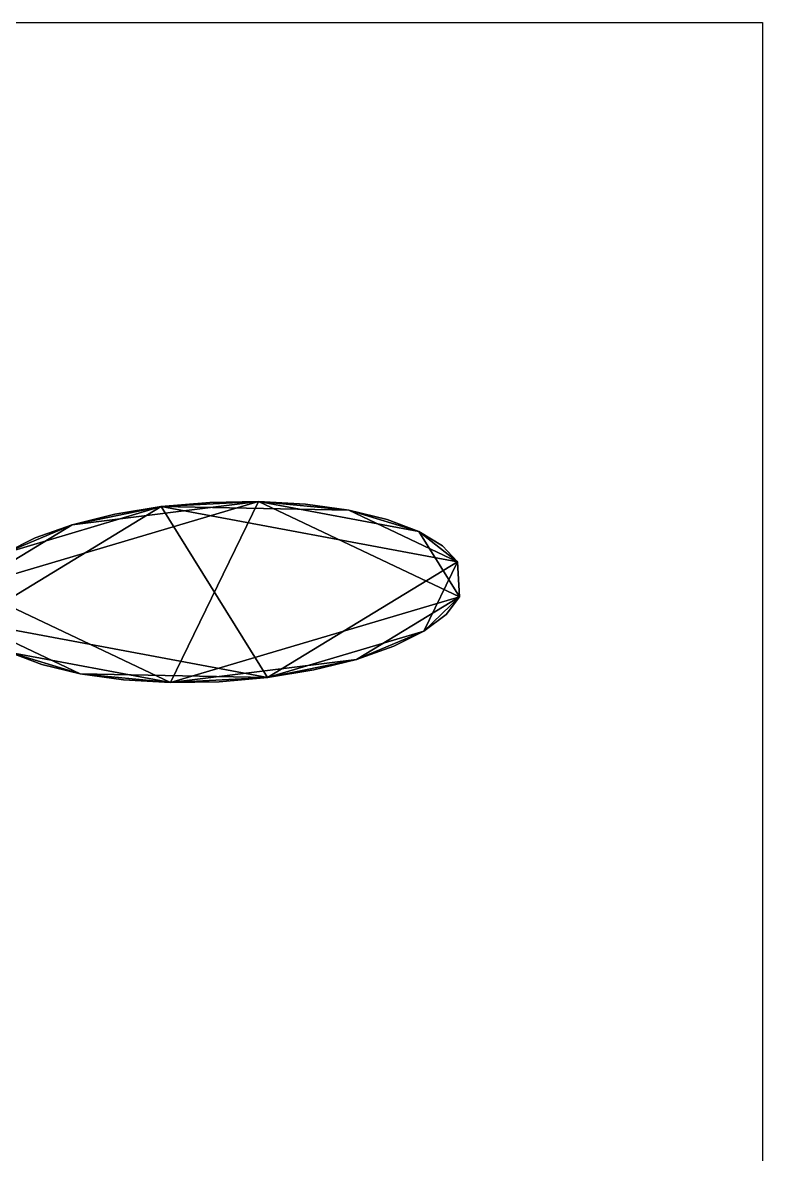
# Model space of a CAD drawing. Extents: x 0.27 to 8.12, y 0.27 to 5.77.
# Drawn here: x 4.184 to 4.648, y 0.762 to 1.472 of the extents above; entities that cross this region are included whole.
import ezdxf

# ---------------------------------------------------------------- set-up
doc = ezdxf.new("R2010")
doc.units = 0
doc.layers.get('0').update_dxf_attribs({"linetype": 'CONTINUOUS'})

msp = doc.modelspace()

# ---------------------------------------------------------------- linework, layer by layer
at = {"color": 2, "linetype": 'BYBLOCK'}
msp.add_lwpolyline([(3.533186, 1.471534), (4.647862, 1.471534), (4.647862, 0.41406), (3.533186, 0.41406)], close=True, dxfattribs=at)
for points in [[(4.331872, 1.171364, 0.00625), (4.215177, 1.156875, 0.00625), (4.150689, 1.117671, 0.00625)], [(4.331872, 1.171364, 0.00625), (4.150689, 1.117671, 0.00625), (4.276728, 1.058004, 0.00625)], [(4.331872, 1.171364, 0.00625), (4.270988, 1.168193, 0.00625), (4.215177, 1.156875, 0.00625)], [(4.270988, 1.168193), (4.301374, 1.170858), (4.331872, 1.171364)], [(4.270988, 1.168193), (4.331872, 1.171364), (4.388557, 1.165907)], [(4.331872, 1.171364, 0.00625), (4.301374, 1.170858, 0.00625), (4.270988, 1.168193, 0.00625)], [(4.301374, 1.170858), (4.270988, 1.168193), (4.270988, 1.168193, 0.00625)], [(4.301374, 1.170858), (4.270988, 1.168193, 0.00625), (4.301374, 1.170858, 0.00625)], [(4.276728, 1.058004, 0.00625), (4.457911, 1.111697, 0.00625), (4.331872, 1.171364, 0.00625)], [(4.331872, 1.171364), (4.301374, 1.170858), (4.301374, 1.170858, 0.00625)], [(4.331872, 1.171364), (4.301374, 1.170858, 0.00625), (4.331872, 1.171364, 0.00625)], [(4.331872, 1.171364), (4.36131, 1.169692), (4.388557, 1.165907)], [(4.388557, 1.165907, 0.00625), (4.36131, 1.169692, 0.00625), (4.331872, 1.171364, 0.00625)], [(4.432415, 1.152651, 0.00625), (4.388557, 1.165907, 0.00625), (4.331872, 1.171364, 0.00625)], [(4.457911, 1.111697, 0.00625), (4.432415, 1.152651, 0.00625), (4.331872, 1.171364, 0.00625)], [(4.36131, 1.169692), (4.331872, 1.171364), (4.331872, 1.171364, 0.00625)], [(4.36131, 1.169692), (4.331872, 1.171364, 0.00625), (4.36131, 1.169692, 0.00625)], [(4.151831, 1.095753), (4.172933, 1.139134), (4.270988, 1.168193)], [(4.337612, 1.061175), (4.151831, 1.095753), (4.270988, 1.168193)], [(4.172933, 1.139134), (4.215177, 1.156875), (4.270988, 1.168193)], [(4.215177, 1.156875), (4.241883, 1.163471), (4.270988, 1.168193)], [(4.270988, 1.168193, 0.00625), (4.241883, 1.163471, 0.00625), (4.215177, 1.156875, 0.00625)], [(4.241883, 1.163471), (4.215177, 1.156875), (4.215177, 1.156875, 0.00625)], [(4.241883, 1.163471), (4.215177, 1.156875, 0.00625), (4.241883, 1.163471, 0.00625)], [(4.270988, 1.168193), (4.241883, 1.163471), (4.241883, 1.163471, 0.00625)], [(4.270988, 1.168193), (4.241883, 1.163471, 0.00625), (4.270988, 1.168193, 0.00625)], [(4.270988, 1.168193), (4.388557, 1.165907), (4.456769, 1.133615)], [(4.270988, 1.168193), (4.456769, 1.133615), (4.337612, 1.061175)], [(4.388557, 1.165907), (4.36131, 1.169692), (4.36131, 1.169692, 0.00625)], [(4.388557, 1.165907), (4.36131, 1.169692, 0.00625), (4.388557, 1.165907, 0.00625)], [(4.388557, 1.165907), (4.412567, 1.160153), (4.432415, 1.152651)], [(4.388557, 1.165907), (4.432415, 1.152651), (4.456769, 1.133615)], [(4.432415, 1.152651, 0.00625), (4.412567, 1.160153, 0.00625), (4.388557, 1.165907, 0.00625)], [(4.412567, 1.160153), (4.388557, 1.165907), (4.388557, 1.165907, 0.00625)], [(4.412567, 1.160153), (4.388557, 1.165907, 0.00625), (4.412567, 1.160153, 0.00625)], [(4.215177, 1.156875, 0.00625), (4.172933, 1.139134, 0.00625), (4.150689, 1.117671, 0.00625)], [(4.172933, 1.139134), (4.191895, 1.148657), (4.215177, 1.156875)], [(4.215177, 1.156875, 0.00625), (4.191895, 1.148657, 0.00625), (4.172933, 1.139134, 0.00625)], [(4.215177, 1.156875), (4.191895, 1.148657), (4.191895, 1.148657, 0.00625)], [(4.215177, 1.156875), (4.191895, 1.148657, 0.00625), (4.215177, 1.156875, 0.00625)], [(4.432415, 1.152651), (4.412567, 1.160153), (4.412567, 1.160153, 0.00625)], [(4.432415, 1.152651), (4.412567, 1.160153, 0.00625), (4.432415, 1.152651, 0.00625)], [(4.432415, 1.152651), (4.447341, 1.143691), (4.456769, 1.133615)], [(4.456769, 1.133615, 0.00625), (4.447341, 1.143691, 0.00625), (4.432415, 1.152651, 0.00625)], [(4.457911, 1.111697, 0.00625), (4.456769, 1.133615, 0.00625), (4.432415, 1.152651, 0.00625)], [(4.447341, 1.143691), (4.432415, 1.152651), (4.432415, 1.152651, 0.00625)], [(4.447341, 1.143691), (4.432415, 1.152651, 0.00625), (4.447341, 1.143691, 0.00625)], [(4.191895, 1.148657), (4.172933, 1.139134), (4.172933, 1.139134, 0.00625)], [(4.191895, 1.148657), (4.172933, 1.139134, 0.00625), (4.191895, 1.148657, 0.00625)], [(4.456769, 1.133615), (4.435667, 1.090234), (4.337612, 1.061175)], [(4.456769, 1.133615), (4.457911, 1.111697), (4.435667, 1.090234)], [(4.150689, 1.117671, 0.00625), (4.176185, 1.076717, 0.00625), (4.276728, 1.058004, 0.00625)], [(4.276728, 1.058004, 0.00625), (4.393423, 1.072493, 0.00625), (4.457911, 1.111697, 0.00625)], [(4.393423, 1.072493, 0.00625), (4.435667, 1.090234, 0.00625), (4.457911, 1.111697, 0.00625)], [(4.457911, 1.111697), (4.449581, 1.100697), (4.435667, 1.090234)], [(4.435667, 1.090234, 0.00625), (4.449581, 1.100697, 0.00625), (4.457911, 1.111697, 0.00625)], [(4.435667, 1.090234), (4.449581, 1.100697), (4.449581, 1.100697, 0.00625)], [(4.435667, 1.090234), (4.449581, 1.100697, 0.00625), (4.435667, 1.090234, 0.00625)], [(4.220043, 1.063461), (4.176185, 1.076717), (4.151831, 1.095753)], [(4.337612, 1.061175), (4.220043, 1.063461), (4.151831, 1.095753)], [(4.435667, 1.090234), (4.393423, 1.072493), (4.337612, 1.061175)], [(4.435667, 1.090234), (4.416705, 1.080711), (4.393423, 1.072493)], [(4.393423, 1.072493, 0.00625), (4.416705, 1.080711, 0.00625), (4.435667, 1.090234, 0.00625)], [(4.416705, 1.080711), (4.435667, 1.090234), (4.435667, 1.090234, 0.00625)], [(4.416705, 1.080711), (4.435667, 1.090234, 0.00625), (4.416705, 1.080711, 0.00625)], [(4.393423, 1.072493), (4.416705, 1.080711), (4.416705, 1.080711, 0.00625)], [(4.393423, 1.072493), (4.416705, 1.080711, 0.00625), (4.393423, 1.072493, 0.00625)], [(4.220043, 1.063461), (4.196033, 1.069215), (4.176185, 1.076717)], [(4.176185, 1.076717, 0.00625), (4.196033, 1.069215, 0.00625), (4.220043, 1.063461, 0.00625)], [(4.176185, 1.076717, 0.00625), (4.220043, 1.063461, 0.00625), (4.276728, 1.058004, 0.00625)], [(4.176185, 1.076717), (4.196033, 1.069215), (4.196033, 1.069215, 0.00625)], [(4.176185, 1.076717), (4.196033, 1.069215, 0.00625), (4.176185, 1.076717, 0.00625)], [(4.276728, 1.058004, 0.00625), (4.337612, 1.061175, 0.00625), (4.393423, 1.072493, 0.00625)], [(4.393423, 1.072493), (4.366717, 1.065897), (4.337612, 1.061175)], [(4.337612, 1.061175, 0.00625), (4.366717, 1.065897, 0.00625), (4.393423, 1.072493, 0.00625)], [(4.366717, 1.065897), (4.393423, 1.072493), (4.393423, 1.072493, 0.00625)], [(4.366717, 1.065897), (4.393423, 1.072493, 0.00625), (4.366717, 1.065897, 0.00625)], [(4.196033, 1.069215), (4.220043, 1.063461), (4.220043, 1.063461, 0.00625)], [(4.196033, 1.069215), (4.220043, 1.063461, 0.00625), (4.196033, 1.069215, 0.00625)], [(4.337612, 1.061175), (4.366717, 1.065897), (4.366717, 1.065897, 0.00625)], [(4.337612, 1.061175), (4.366717, 1.065897, 0.00625), (4.337612, 1.061175, 0.00625)], [(4.276728, 1.058004), (4.24729, 1.059675), (4.220043, 1.063461)], [(4.337612, 1.061175), (4.276728, 1.058004), (4.220043, 1.063461)], [(4.220043, 1.063461, 0.00625), (4.24729, 1.059675, 0.00625), (4.276728, 1.058004, 0.00625)], [(4.220043, 1.063461), (4.24729, 1.059675), (4.24729, 1.059675, 0.00625)], [(4.220043, 1.063461), (4.24729, 1.059675, 0.00625), (4.220043, 1.063461, 0.00625)], [(4.24729, 1.059675), (4.276728, 1.058004), (4.276728, 1.058004, 0.00625)], [(4.24729, 1.059675), (4.276728, 1.058004, 0.00625), (4.24729, 1.059675, 0.00625)], [(4.337612, 1.061175), (4.307226, 1.05851), (4.276728, 1.058004)], [(4.276728, 1.058004, 0.00625), (4.307226, 1.05851, 0.00625), (4.337612, 1.061175, 0.00625)], [(4.276728, 1.058004), (4.307226, 1.05851), (4.307226, 1.05851, 0.00625)], [(4.276728, 1.058004), (4.307226, 1.05851, 0.00625), (4.276728, 1.058004, 0.00625)], [(4.307226, 1.05851), (4.337612, 1.061175), (4.337612, 1.061175, 0.00625)], [(4.307226, 1.05851), (4.337612, 1.061175, 0.00625), (4.307226, 1.05851, 0.00625)]]:
    msp.add_3dface(points)

doc.saveas('drawing.dxf')
